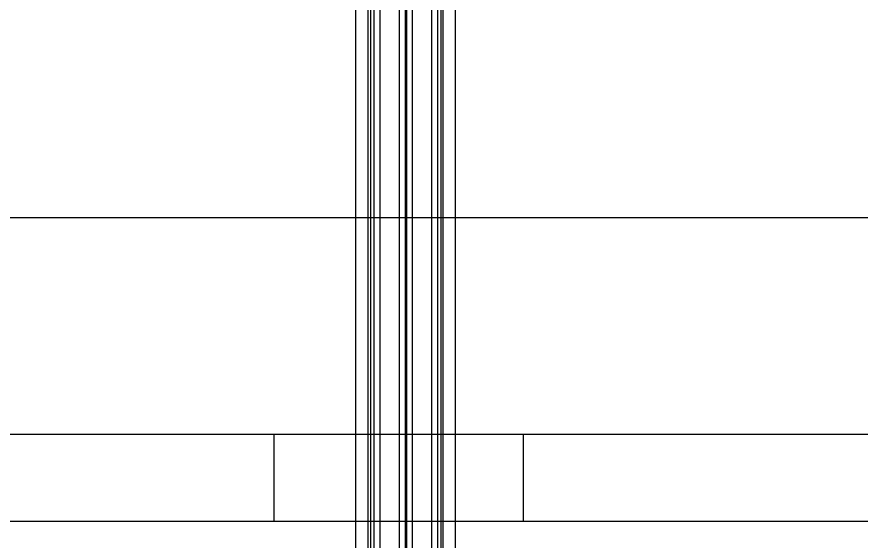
# Model space of a CAD drawing. Header units: millimetres. Extents: x -383313 to -161684, y -117025 to 99224.
# Drawn here: x -348323 to -347816, y -9098 to -8784 of the extents above; entities that cross this region are included whole.
import ezdxf

# ---------------------------------------------------------------- set-up
doc = ezdxf.new("R2010")
doc.units = ezdxf.units.MM
doc.header["$MEASUREMENT"] = 0
doc.layers.add('PV-F89', color=7, linetype='Continuous')

# ---------------------------------------------------------------- blocks, each defined once
blk = doc.blocks.new('паллета1')
at = {"color": 44}
for p, q in [((130, -600), (130, 600)), ((182.5, 600), (182.5, -600)), ((0, 580), (0, -580)), ((182.5, 75), (130, 75)), ((130, -75), (182.5, -75))]:
    blk.add_line(p, q, dxfattribs=at)
blk = doc.blocks.new('*U149')
at = {"layer": 'PV-F89'}
for p, q in [((1757.85, 1473.87), (3037.85, 1473.87)), ((1757.85, 1466.37), (3037.85, 1466.37)), ((3037.85, 1464.92), (1757.85, 1464.92)), ((3037.85, 1462.91), (1757.85, 1462.91)), ((3037.85, 1459.41), (1757.85, 1459.41)), ((3037.85, 1447.73), (1757.85, 1447.73)), ((3037.85, 1444.23), (1757.85, 1444.23)), ((3037.85, 1443.45), (1757.85, 1443.45)), ((3037.85, 1439.95), (1757.85, 1439.95)), ((3037.85, 1428.27), (1757.85, 1428.27)), ((3037.85, 1424.77), (1757.85, 1424.77)), ((3037.85, 1422.76), (1757.85, 1422.76)), ((1757.85, 1421.37), (3037.85, 1421.37)), ((1757.85, 1413.87), (3037.85, 1413.87))]:
    blk.add_line(p, q, dxfattribs=at)

msp = doc.modelspace()

# ---------------------------------------------------------------- block references
at = {"color": 2, "rotation": 270}
msp.add_blockref('паллета1', (-348093.40006, -8904.25401), dxfattribs=at)
at = {"layer": 'PV-F89', "rotation": 90}
msp.add_blockref('*U149', (-346645.27125, -11699.18271), dxfattribs=at)

doc.saveas('drawing.dxf')
